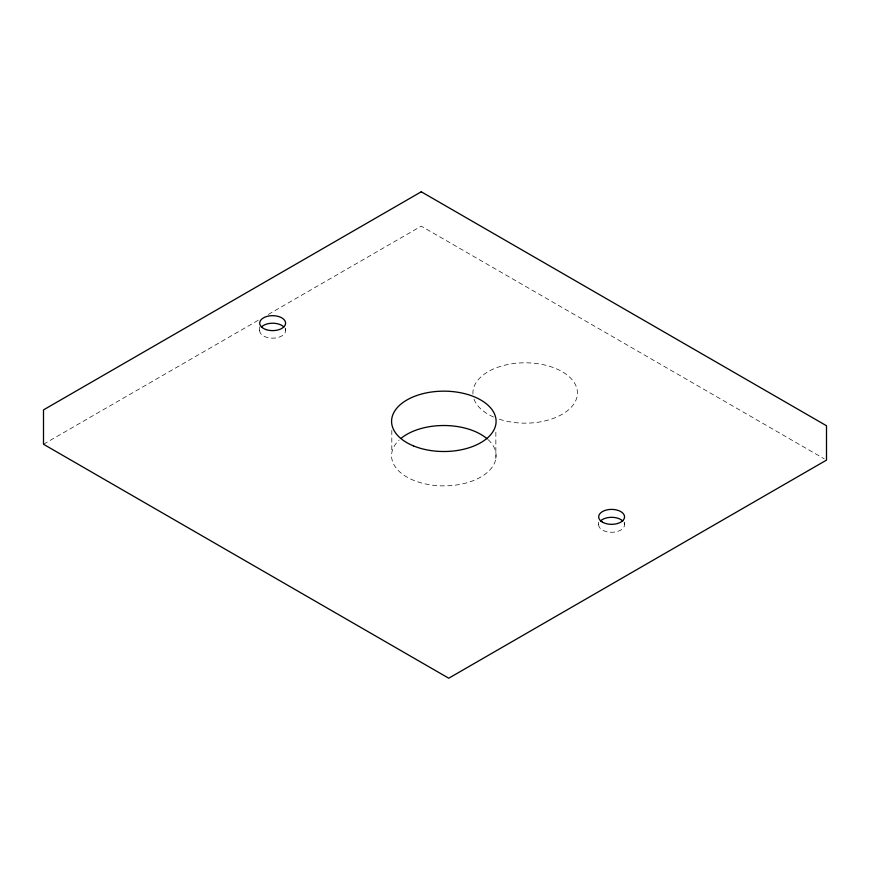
<?xml version="1.0" encoding="UTF-8"?>
<svg xmlns="http://www.w3.org/2000/svg" width="870" height="870" viewBox="0 0 870 870"><rect width="100%" height="100%" fill="white"/><g stroke="black" fill="none" stroke-linecap="round" stroke-linejoin="round"><path stroke-width="0.65" stroke-dasharray="4.35 3.26" d="M43.5 444.255L258.858 319.921M268.275 314.483L421.265 226.156L824.151 458.762M624.562 522.152L624.562 524.795M598.658 522.152L598.658 524.795M495.856 432.162L495.856 458.599M391.815 430.324L391.815 452.791M285.588 328.175L285.588 330.698M259.684 326.913L259.684 330.698M472.932 394.034A52.265 30.178 0 0 1 533.364 363.181A52.265 30.178 0 0 1 574.276 403.321A52.265 30.178 0 0 1 498.227 418.84M493.594 417.034A52.265 30.178 0 0 1 473.976 399.058M488.168 439.709A52.265 30.178 0 0 1 478.065 478.5A52.265 30.178 0 0 1 410.118 478.761A52.265 30.178 0 0 1 399.145 440.046M285.153 328.762A12.952 7.482 0 0 1 272.636 338.169A12.952 7.482 0 0 1 260.13 328.762M624.116 522.859A12.952 7.482 0 0 1 611.61 532.277A12.952 7.482 0 0 1 599.104 522.859"/><path stroke-width="1.3" d="M401.287 438.165A52.265 30.178 0 0 1 487.233 438.882M261.424 326.957A12.952 7.482 0 0 1 283.859 326.957M600.387 521.054A12.952 7.482 0 0 1 622.822 521.054M421.265 191.781L43.5 409.89L43.5 444.255L448.735 678.219L826.5 460.11L826.5 425.745L421.265 191.781M413.478 445.897A52.265 30.178 0 0 0 495.856 424.234A52.265 30.178 0 0 0 422.178 393.871A52.265 30.178 0 0 0 413.478 445.897M602.453 522.152A12.952 7.482 0 0 0 624.116 518.803A12.952 7.482 0 0 0 608.26 509.646A12.952 7.482 0 0 0 602.453 522.152M266.166 329.621A12.952 7.482 0 0 0 285.588 323.14A12.952 7.482 0 0 0 266.166 316.669A12.952 7.482 0 0 0 266.166 329.621"/></g></svg>
